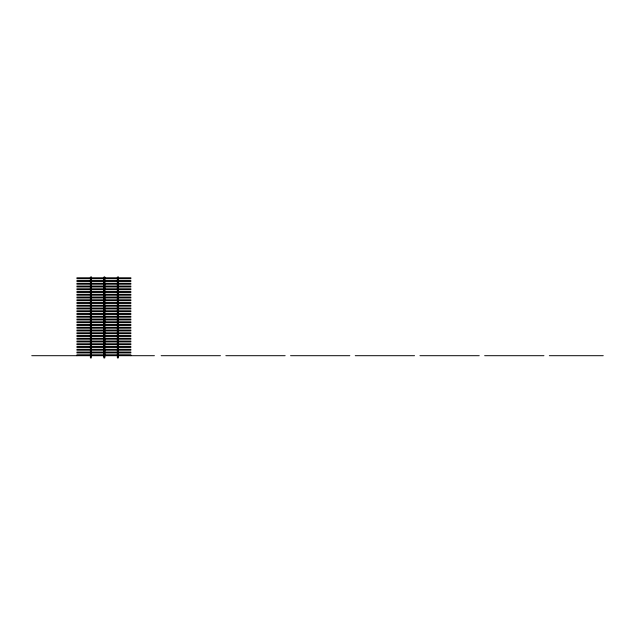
<?xml version="1.0" encoding="UTF-8"?>
<svg xmlns="http://www.w3.org/2000/svg" width="635" height="635" viewBox="0 0 635 635"><rect width="100%" height="100%" fill="white"/><g stroke="black" fill="none" stroke-linecap="round" stroke-linejoin="round"><path stroke-width="0.95" d="M90.472 277.789L76.938 277.789L76.938 278.709L90.472 278.709M91.099 277.789L130.85 277.789L130.85 278.709L91.099 278.709M103.87 278.9L104.791 278.9M117.38 278.9L118.3 278.9M103.87 279.813L104.791 279.813M117.38 279.813L118.3 279.813M90.472 280.543L76.938 280.543L76.938 281.456L90.472 281.456M91.099 280.543L130.85 280.543L130.85 281.456L91.099 281.456M103.87 281.646L104.791 281.646M117.38 281.646L118.3 281.646M103.87 282.559L104.791 282.559M117.38 282.559L118.3 282.559M90.472 283.289L76.938 283.289L76.938 284.21L90.472 284.21M91.099 283.289L130.85 283.289L130.85 284.21L91.099 284.21M103.87 284.393L104.791 284.393M117.38 284.393L118.3 284.393M103.87 285.313L104.791 285.313M117.38 285.313L118.3 285.313M90.472 286.044L76.938 286.044L76.938 286.956L90.472 286.956M91.099 286.044L130.85 286.044L130.85 286.956L91.099 286.956M103.87 287.147L104.791 287.147M117.38 287.147L118.3 287.147M103.87 288.06L104.791 288.06M117.38 288.06L118.3 288.06M90.472 288.79L76.938 288.79L76.938 289.703L90.472 289.703M91.099 288.79L130.85 288.79L130.85 289.703L91.099 289.703M103.87 289.893L104.791 289.893M117.38 289.893L118.3 289.893M103.87 290.814L104.791 290.814M117.38 290.814L118.3 290.814M90.472 291.536L76.938 291.536L76.938 292.457L90.472 292.457M91.099 291.536L130.85 291.536L130.85 292.457L91.099 292.457M103.87 292.648L104.791 292.648M117.38 292.648L118.3 292.648M103.87 293.56L104.791 293.56M117.38 293.56L118.3 293.56M90.472 294.291L76.938 294.291L76.938 295.204L90.472 295.204M91.099 294.291L130.85 294.291L130.85 295.204L91.099 295.204M103.87 295.394L104.791 295.394M117.38 295.394L118.3 295.394M103.87 296.315L104.791 296.315M117.38 296.315L118.3 296.315M90.472 297.037L76.938 297.037L76.938 297.958L90.472 297.958M91.099 297.037L130.85 297.037L130.85 297.958L91.099 297.958M103.87 298.148L104.791 298.148M117.38 298.148L118.3 298.148M103.87 299.061L104.791 299.061M117.38 299.061L118.3 299.061M90.472 299.791L76.938 299.791L76.938 300.704L90.472 300.704M91.099 299.791L130.85 299.791L130.85 300.704L91.099 300.704M103.87 300.895L104.791 300.895M117.38 300.895L118.3 300.895M103.87 301.808L104.791 301.808M117.38 301.808L118.3 301.808M90.472 302.538L76.938 302.538L76.938 303.459L90.472 303.459M91.099 302.538L130.85 302.538L130.85 303.459L91.099 303.459M103.87 303.641L104.791 303.641M117.38 303.641L118.3 303.641M103.87 304.562L104.791 304.562M117.38 304.562L118.3 304.562M90.472 305.292L76.938 305.292L76.938 306.205L90.472 306.205M91.099 305.292L130.85 305.292L130.85 306.205L91.099 306.205M103.87 306.395L104.791 306.395M117.38 306.395L118.3 306.395M103.87 307.308L104.791 307.308M117.38 307.308L118.3 307.308M90.472 308.038L76.938 308.038L76.938 308.951L90.472 308.951M91.099 308.038L130.85 308.038L130.85 308.951L91.099 308.951M103.87 309.142L104.791 309.142M117.38 309.142L118.3 309.142M103.87 310.063L104.791 310.063M117.38 310.063L118.3 310.063M90.472 310.785L76.938 310.785L76.938 311.706L90.472 311.706M91.099 310.785L130.85 310.785L130.85 311.706L91.099 311.706M103.87 311.896L104.791 311.896M117.38 311.896L118.3 311.896M103.87 312.809L104.791 312.809M117.38 312.809L118.3 312.809M90.472 313.539L76.938 313.539L76.938 314.452L90.472 314.452M91.099 313.539L130.85 313.539L130.85 314.452L91.099 314.452M103.87 314.642L104.791 314.642M117.38 314.642L118.3 314.642M103.87 315.555L104.791 315.555M117.38 315.555L118.3 315.555M90.472 316.286L76.938 316.286L76.938 317.206L90.472 317.206M91.099 316.286L130.85 316.286L130.85 317.206L91.099 317.206M103.87 317.389L104.791 317.389M117.38 317.389L118.3 317.389M103.87 318.31L104.791 318.31M117.38 318.31L118.3 318.31M90.472 319.04L76.938 319.04L76.938 319.953L90.472 319.953M91.099 319.04L130.85 319.04L130.85 319.953L91.099 319.953M103.87 320.143L104.791 320.143M117.38 320.143L118.3 320.143M103.87 321.056L104.791 321.056M117.38 321.056L118.3 321.056M90.472 321.786L76.938 321.786L76.938 322.699L90.472 322.699M91.099 321.786L130.85 321.786L130.85 322.699L91.099 322.699M103.87 322.89L104.791 322.89M117.38 322.89L118.3 322.89M103.87 323.81L104.791 323.81M117.38 323.81L118.3 323.81M90.472 324.533L76.938 324.533L76.938 325.453L90.472 325.453M91.099 324.533L130.85 324.533L130.85 325.453L91.099 325.453M103.87 325.644L104.791 325.644M117.38 325.644L118.3 325.644M103.87 326.557L104.791 326.557M117.38 326.557L118.3 326.557M90.472 327.287L76.938 327.287L76.938 328.2L90.472 328.2M91.099 327.287L130.85 327.287L130.85 328.2L91.099 328.2M103.87 328.39L104.791 328.39M117.38 328.39L118.3 328.39M103.87 329.311L104.791 329.311M117.38 329.311L118.3 329.311M90.472 330.033L76.938 330.033L76.938 330.954L90.472 330.954M91.099 330.033L130.85 330.033L130.85 330.954L91.099 330.954M103.87 331.137L104.791 331.137M117.38 331.137L118.3 331.137M103.87 332.057L104.791 332.057M117.38 332.057L118.3 332.057M90.472 332.788L76.938 332.788L76.938 333.7L90.472 333.7M91.099 332.788L130.85 332.788L130.85 333.7L91.099 333.7M103.87 333.891L104.791 333.891M117.38 333.891L118.3 333.891M103.87 334.804L104.791 334.804M117.38 334.804L118.3 334.804M90.472 335.534L76.938 335.534L76.938 336.455L90.472 336.455M91.099 335.534L130.85 335.534L130.85 336.455L91.099 336.455M103.87 336.637L104.791 336.637M117.38 336.637L118.3 336.637M103.87 337.558L104.791 337.558M117.38 337.558L118.3 337.558M90.472 338.28L76.938 338.28L76.938 339.201L90.472 339.201M91.099 338.28L130.85 338.28L130.85 339.201L91.099 339.201M103.87 339.392L104.791 339.392M117.38 339.392L118.3 339.392M103.87 340.304L104.791 340.304M117.38 340.304L118.3 340.304M90.472 341.035L76.938 341.035L76.938 341.947L90.472 341.947M91.099 341.035L130.85 341.035L130.85 341.947L91.099 341.947M103.87 342.138L104.791 342.138M117.38 342.138L118.3 342.138M103.87 343.059L104.791 343.059M117.38 343.059L118.3 343.059M90.472 343.781L76.938 343.781L76.938 344.702L90.472 344.702M91.099 343.781L130.85 343.781L130.85 344.702L91.099 344.702M103.87 344.892L104.791 344.892M117.38 344.892L118.3 344.892M103.87 345.805L104.791 345.805M117.38 345.805L118.3 345.805M90.472 346.535L76.938 346.535L76.938 347.448L90.472 347.448M91.099 346.535L130.85 346.535L130.85 347.448L91.099 347.448M103.87 347.639L104.791 347.639M117.38 347.639L118.3 347.639M103.87 348.551L104.791 348.551M117.38 348.551L118.3 348.551M90.472 349.282L76.938 349.282L76.938 350.202L90.472 350.202M91.099 349.282L130.85 349.282L130.85 350.202L91.099 350.202M103.87 350.385L104.791 350.385M117.38 350.385L118.3 350.385M103.87 351.306L104.791 351.306M117.38 351.306L118.3 351.306M90.472 352.036L76.938 352.036L76.938 352.949L90.472 352.949M91.099 352.036L130.85 352.036L130.85 352.949L91.099 352.949M103.87 353.139L104.791 353.139M117.38 353.139L118.3 353.139M103.87 354.052L104.791 354.052M117.38 354.052L118.3 354.052M90.472 354.782L76.938 354.782L76.938 355.695M91.099 354.782L130.85 354.782L130.85 355.695M31.75 355.695L154.408 355.695M161.147 355.695L220.456 355.695M225.846 355.695L285.155 355.695M290.544 355.695L349.845 355.695M355.243 355.695L414.544 355.695M419.941 355.695L479.242 355.695M484.64 355.695L543.941 355.695M549.338 355.695L603.25 355.695M103.87 355.886L104.791 355.886M117.38 355.886L118.3 355.886M103.87 356.806L104.791 356.806M117.38 356.806L118.3 356.806M91.321 277.066L90.408 277.066L90.408 357.934L91.321 357.934L91.321 277.066M104.791 277.066L103.87 277.066L103.87 357.934L104.791 357.934L104.791 277.066M118.3 277.066L117.38 277.066L117.38 357.934L118.3 357.934L118.3 277.066"/></g></svg>
